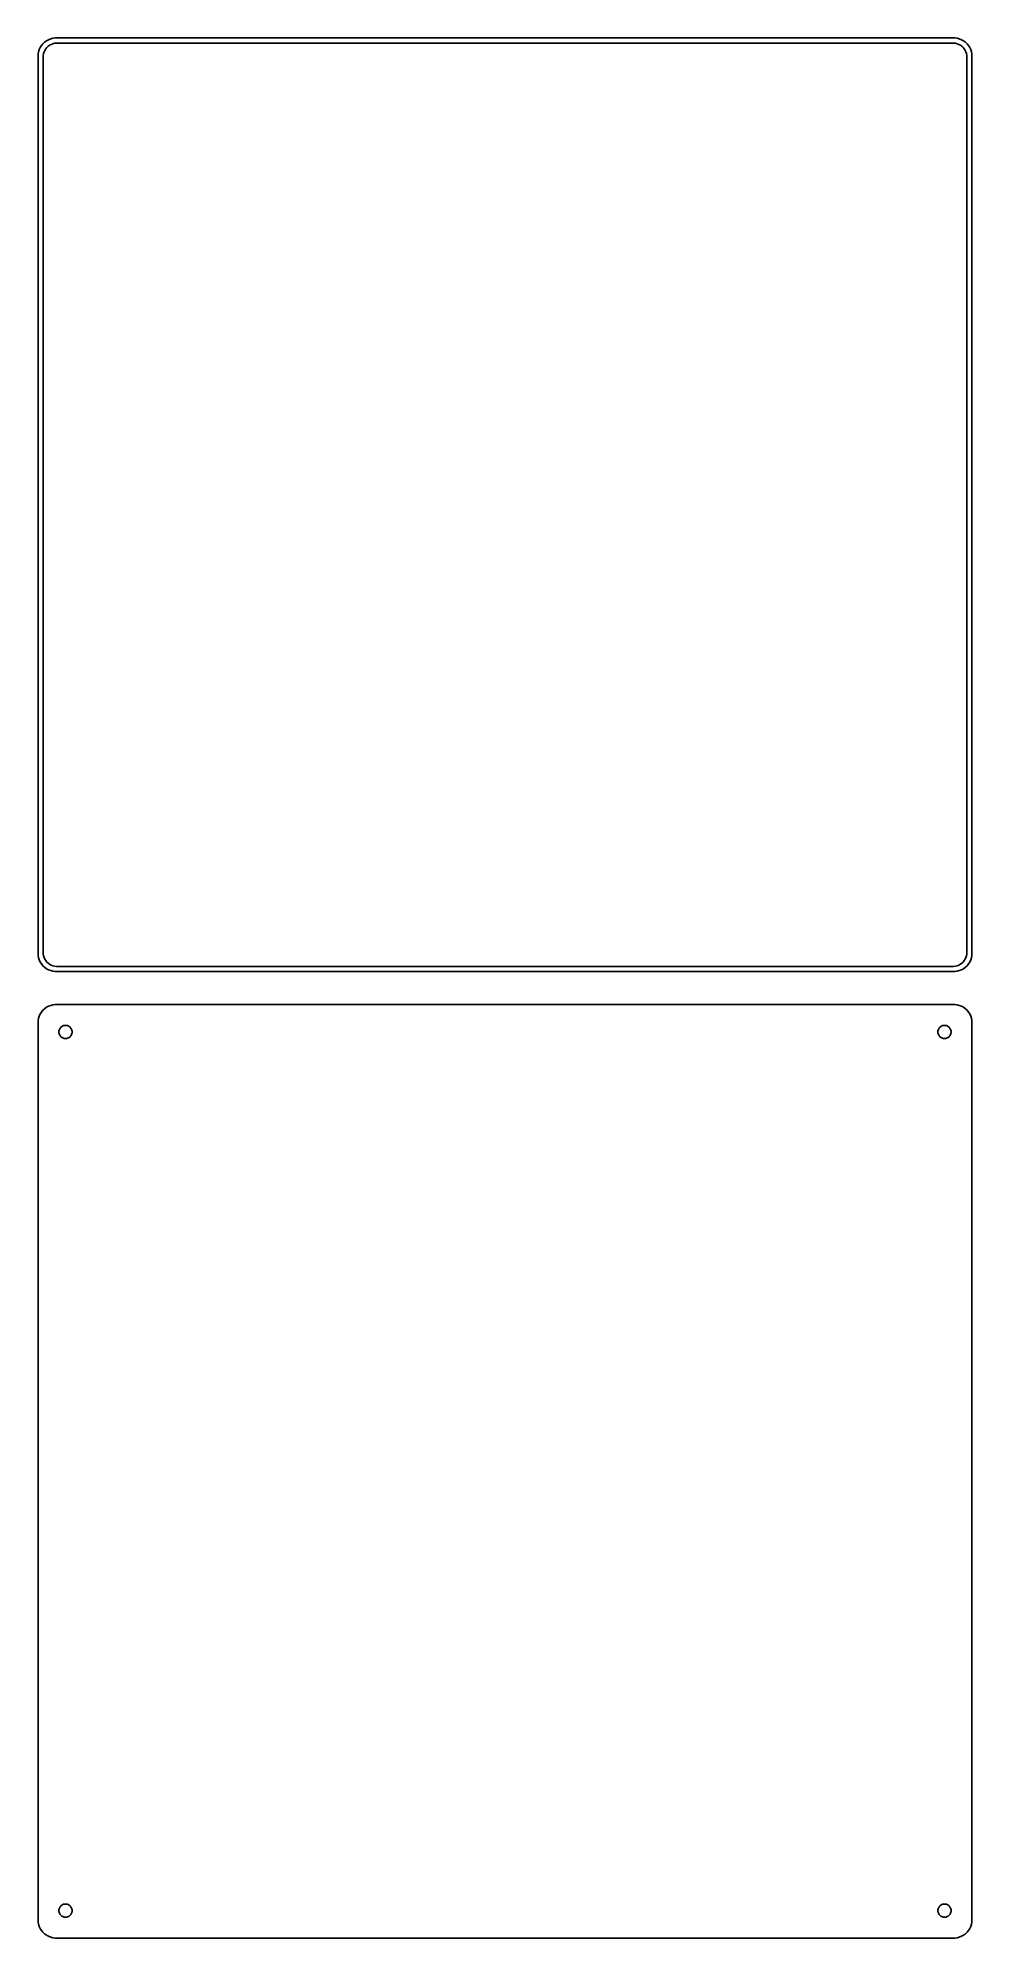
# Model space of a CAD drawing. Header units: metres. Extents: x -128 to 128, y 137 to 655.
import ezdxf

# ---------------------------------------------------------------- set-up
doc = ezdxf.new("R2010")
doc.units = ezdxf.units.M

msp = doc.modelspace()

# ---------------------------------------------------------------- linework, layer by layer
for p, q in [((-126.145, 653.923), (-126.545, 653.439)), ((-125.687, 654.353), (-126.145, 653.923)), ((-125.179, 654.722), (-125.687, 654.353)), ((-124.629, 655.024), (-125.179, 654.722)), ((-124.045, 655.255), (-124.629, 655.024)), ((-123.437, 655.411), (-124.045, 655.255)), ((-123.898, 653.751), (-123.446, 653.93)), ((-123.446, 653.93), (-122.975, 654.051)), ((-122.814, 655.49), (-123.437, 655.411)), ((-122.975, 654.051), (-122.493, 654.112)), ((122.814, 655.49), (-122.814, 655.49)), ((-122.493, 654.112), (122.493, 654.112)), ((122.493, 654.112), (122.975, 654.051)), ((123.437, 655.411), (122.814, 655.49)), ((122.975, 654.051), (123.446, 653.93)), ((124.045, 655.255), (123.437, 655.411)), ((123.446, 653.93), (123.898, 653.751)), ((124.629, 655.024), (124.045, 655.255)), ((125.179, 654.722), (124.629, 655.024)), ((125.687, 654.353), (125.179, 654.722)), ((126.145, 653.923), (125.687, 654.353)), ((126.545, 653.439), (126.145, 653.923)), ((-127.461, 651.127), (-127.5, 650.5)), ((-127.5, 650.5), (-127.5, 405.5)), ((-127.343, 651.743), (-127.461, 651.127)), ((-127.149, 652.341), (-127.343, 651.743)), ((-126.882, 652.909), (-127.149, 652.341)), ((-126.545, 653.439), (-126.882, 652.909)), ((-126.119, 650.25), (-126.089, 650.735)), ((-126.119, 405.75), (-126.119, 650.25)), ((-126.089, 650.735), (-125.998, 651.212)), ((-125.998, 651.212), (-125.848, 651.674)), ((-125.848, 651.674), (-125.641, 652.114)), ((-125.641, 652.114), (-125.38, 652.524)), ((-125.38, 652.524), (-125.071, 652.899)), ((-125.071, 652.899), (-124.716, 653.231)), ((-124.716, 653.231), (-124.323, 653.517)), ((-124.323, 653.517), (-123.898, 653.751)), ((123.898, 653.751), (124.323, 653.517)), ((124.323, 653.517), (124.716, 653.231)), ((124.716, 653.231), (125.071, 652.899)), ((125.071, 652.899), (125.38, 652.524)), ((125.38, 652.524), (125.641, 652.114)), ((125.641, 652.114), (125.848, 651.674)), ((125.848, 651.674), (125.998, 651.212)), ((125.998, 651.212), (126.089, 650.735)), ((126.089, 650.735), (126.119, 650.25)), ((126.119, 650.25), (126.119, 405.75)), ((126.882, 652.909), (126.545, 653.439)), ((127.149, 652.341), (126.882, 652.909)), ((127.343, 651.743), (127.149, 652.341)), ((127.461, 651.127), (127.343, 651.743)), ((127.5, 650.5), (127.461, 651.127)), ((127.5, 405.5), (127.5, 650.5)), ((-127.5, 405.5), (-127.461, 404.873)), ((-127.461, 404.873), (-127.343, 404.257)), ((-126.089, 405.265), (-126.119, 405.75)), ((-125.998, 404.788), (-126.089, 405.265)), ((126.089, 405.265), (125.998, 404.788)), ((126.119, 405.75), (126.089, 405.265)), ((127.343, 404.257), (127.461, 404.873)), ((127.461, 404.873), (127.5, 405.5)), ((-127.343, 404.257), (-127.149, 403.659)), ((-127.149, 403.659), (-126.882, 403.091)), ((-126.882, 403.091), (-126.545, 402.561)), ((-126.545, 402.561), (-126.145, 402.077)), ((-126.145, 402.077), (-125.687, 401.647)), ((-125.848, 404.326), (-125.998, 404.788)), ((-125.641, 403.886), (-125.848, 404.326)), ((-125.687, 401.647), (-125.179, 401.278)), ((-125.38, 403.476), (-125.641, 403.886)), ((-125.071, 403.101), (-125.38, 403.476)), ((-125.179, 401.278), (-124.629, 400.976)), ((-124.716, 402.769), (-125.071, 403.101)), ((-124.323, 402.483), (-124.716, 402.769)), ((-124.629, 400.976), (-124.045, 400.745)), ((-123.898, 402.249), (-124.323, 402.483)), ((-124.045, 400.745), (-123.437, 400.589)), ((-123.446, 402.07), (-123.898, 402.249)), ((-122.975, 401.949), (-123.446, 402.07)), ((-123.437, 400.589), (-122.814, 400.51)), ((-122.493, 401.888), (-122.975, 401.949)), ((-122.814, 400.51), (122.814, 400.51)), ((122.493, 401.888), (-122.493, 401.888)), ((122.975, 401.949), (122.493, 401.888)), ((122.814, 400.51), (123.437, 400.589)), ((123.446, 402.07), (122.975, 401.949)), ((123.437, 400.589), (124.045, 400.745)), ((123.898, 402.249), (123.446, 402.07)), ((124.323, 402.483), (123.898, 402.249)), ((124.045, 400.745), (124.629, 400.976)), ((124.716, 402.769), (124.323, 402.483)), ((124.629, 400.976), (125.179, 401.278)), ((125.071, 403.101), (124.716, 402.769)), ((125.38, 403.476), (125.071, 403.101)), ((125.179, 401.278), (125.687, 401.647)), ((125.641, 403.886), (125.38, 403.476)), ((125.848, 404.326), (125.641, 403.886)), ((125.687, 401.647), (126.145, 402.077)), ((125.998, 404.788), (125.848, 404.326)), ((126.145, 402.077), (126.545, 402.561)), ((126.545, 402.561), (126.882, 403.091)), ((126.882, 403.091), (127.149, 403.659)), ((127.149, 403.659), (127.343, 404.257)), ((-126.545, 389.439), (-126.882, 388.909)), ((-126.145, 389.923), (-126.545, 389.439)), ((-125.687, 390.353), (-126.145, 389.923)), ((-125.179, 390.722), (-125.687, 390.353)), ((-124.629, 391.024), (-125.179, 390.722)), ((-124.045, 391.255), (-124.629, 391.024)), ((-123.437, 391.411), (-124.045, 391.255)), ((-122.814, 391.49), (-123.437, 391.411)), ((122.814, 391.49), (-122.814, 391.49)), ((123.437, 391.411), (122.814, 391.49)), ((124.045, 391.255), (123.437, 391.411)), ((124.629, 391.024), (124.045, 391.255)), ((125.179, 390.722), (124.629, 391.024)), ((125.687, 390.353), (125.179, 390.722)), ((126.145, 389.923), (125.687, 390.353)), ((126.545, 389.439), (126.145, 389.923)), ((126.882, 388.909), (126.545, 389.439)), ((-127.461, 387.127), (-127.5, 386.5)), ((-127.5, 386.5), (-127.5, 141.5)), ((-127.343, 387.743), (-127.461, 387.127)), ((-127.149, 388.341), (-127.343, 387.743)), ((-126.882, 388.909), (-127.149, 388.341)), ((-121.8, 384), (-121.786, 384.226)), ((-121.786, 384.226), (-121.743, 384.448)), ((-121.743, 384.448), (-121.674, 384.663)), ((-121.674, 384.663), (-121.577, 384.867)), ((-121.577, 384.867), (-121.456, 385.058)), ((-121.456, 385.058), (-121.312, 385.232)), ((-121.312, 385.232), (-121.147, 385.387)), ((-121.147, 385.387), (-120.964, 385.52)), ((-120.964, 385.52), (-120.766, 385.629)), ((-120.766, 385.629), (-120.556, 385.712)), ((-120.556, 385.712), (-120.337, 385.768)), ((-120.337, 385.768), (-120.113, 385.796)), ((-120.113, 385.796), (-119.887, 385.796)), ((-119.887, 385.796), (-119.663, 385.768)), ((-119.663, 385.768), (-119.444, 385.712)), ((-119.444, 385.712), (-119.234, 385.629)), ((-119.234, 385.629), (-119.036, 385.52)), ((-119.036, 385.52), (-118.853, 385.387)), ((-118.853, 385.387), (-118.688, 385.232)), ((-118.688, 385.232), (-118.544, 385.058)), ((-118.544, 385.058), (-118.423, 384.867)), ((-118.423, 384.867), (-118.326, 384.663)), ((-118.326, 384.663), (-118.257, 384.448)), ((-118.257, 384.448), (-118.214, 384.226)), ((-118.214, 384.226), (-118.2, 384)), ((118.2, 384), (118.214, 384.226)), ((118.214, 384.226), (118.257, 384.448)), ((118.257, 384.448), (118.326, 384.663)), ((118.326, 384.663), (118.423, 384.867)), ((118.423, 384.867), (118.544, 385.058)), ((118.544, 385.058), (118.688, 385.232)), ((118.688, 385.232), (118.853, 385.387)), ((118.853, 385.387), (119.036, 385.52)), ((119.036, 385.52), (119.234, 385.629)), ((119.234, 385.629), (119.444, 385.712)), ((119.444, 385.712), (119.663, 385.768)), ((119.663, 385.768), (119.887, 385.796)), ((119.887, 385.796), (120.113, 385.796)), ((120.113, 385.796), (120.337, 385.768)), ((120.337, 385.768), (120.556, 385.712)), ((120.556, 385.712), (120.766, 385.629)), ((120.766, 385.629), (120.964, 385.52)), ((120.964, 385.52), (121.147, 385.387)), ((121.147, 385.387), (121.312, 385.232)), ((121.312, 385.232), (121.456, 385.058)), ((121.456, 385.058), (121.577, 384.867)), ((121.577, 384.867), (121.674, 384.663)), ((121.674, 384.663), (121.743, 384.448)), ((121.743, 384.448), (121.786, 384.226)), ((121.786, 384.226), (121.8, 384)), ((127.149, 388.341), (126.882, 388.909)), ((127.343, 387.743), (127.149, 388.341)), ((127.461, 387.127), (127.343, 387.743)), ((127.5, 386.5), (127.461, 387.127)), ((127.5, 141.5), (127.5, 386.5)), ((-121.786, 383.774), (-121.8, 384)), ((-121.743, 383.552), (-121.786, 383.774)), ((-121.674, 383.337), (-121.743, 383.552)), ((-121.577, 383.133), (-121.674, 383.337)), ((-121.456, 382.942), (-121.577, 383.133)), ((-121.312, 382.768), (-121.456, 382.942)), ((-121.147, 382.613), (-121.312, 382.768)), ((-120.964, 382.48), (-121.147, 382.613)), ((-120.766, 382.371), (-120.964, 382.48)), ((-120.556, 382.288), (-120.766, 382.371)), ((-120.337, 382.232), (-120.556, 382.288)), ((-120.113, 382.204), (-120.337, 382.232)), ((-119.887, 382.204), (-120.113, 382.204)), ((-119.663, 382.232), (-119.887, 382.204)), ((-119.444, 382.288), (-119.663, 382.232)), ((-119.234, 382.371), (-119.444, 382.288)), ((-119.036, 382.48), (-119.234, 382.371)), ((-118.853, 382.613), (-119.036, 382.48)), ((-118.688, 382.768), (-118.853, 382.613)), ((-118.544, 382.942), (-118.688, 382.768)), ((-118.423, 383.133), (-118.544, 382.942)), ((-118.326, 383.337), (-118.423, 383.133)), ((-118.257, 383.552), (-118.326, 383.337)), ((-118.214, 383.774), (-118.257, 383.552)), ((-118.2, 384), (-118.214, 383.774)), ((118.214, 383.774), (118.2, 384)), ((118.257, 383.552), (118.214, 383.774)), ((118.326, 383.337), (118.257, 383.552)), ((118.423, 383.133), (118.326, 383.337)), ((118.544, 382.942), (118.423, 383.133)), ((118.688, 382.768), (118.544, 382.942)), ((118.853, 382.613), (118.688, 382.768)), ((119.036, 382.48), (118.853, 382.613)), ((119.234, 382.371), (119.036, 382.48)), ((119.444, 382.288), (119.234, 382.371)), ((119.663, 382.232), (119.444, 382.288)), ((119.887, 382.204), (119.663, 382.232)), ((120.113, 382.204), (119.887, 382.204)), ((120.337, 382.232), (120.113, 382.204)), ((120.556, 382.288), (120.337, 382.232)), ((120.766, 382.371), (120.556, 382.288)), ((120.964, 382.48), (120.766, 382.371)), ((121.147, 382.613), (120.964, 382.48)), ((121.312, 382.768), (121.147, 382.613)), ((121.456, 382.942), (121.312, 382.768)), ((121.577, 383.133), (121.456, 382.942)), ((121.674, 383.337), (121.577, 383.133)), ((121.743, 383.552), (121.674, 383.337)), ((121.786, 383.774), (121.743, 383.552)), ((121.8, 384), (121.786, 383.774)), ((-121.312, 145.232), (-121.147, 145.387)), ((-121.147, 145.387), (-120.964, 145.52)), ((-120.964, 145.52), (-120.766, 145.629)), ((-120.766, 145.629), (-120.556, 145.712)), ((-120.556, 145.712), (-120.337, 145.768)), ((-120.337, 145.768), (-120.113, 145.796)), ((-120.113, 145.796), (-119.887, 145.796)), ((-119.887, 145.796), (-119.663, 145.768)), ((-119.663, 145.768), (-119.444, 145.712)), ((-119.444, 145.712), (-119.234, 145.629)), ((-119.234, 145.629), (-119.036, 145.52)), ((-119.036, 145.52), (-118.853, 145.387)), ((-118.853, 145.387), (-118.688, 145.232)), ((118.688, 145.232), (118.853, 145.387)), ((118.853, 145.387), (119.036, 145.52)), ((119.036, 145.52), (119.234, 145.629)), ((119.234, 145.629), (119.444, 145.712)), ((119.444, 145.712), (119.663, 145.768)), ((119.663, 145.768), (119.887, 145.796)), ((119.887, 145.796), (120.113, 145.796)), ((120.113, 145.796), (120.337, 145.768)), ((120.337, 145.768), (120.556, 145.712)), ((120.556, 145.712), (120.766, 145.629)), ((120.766, 145.629), (120.964, 145.52)), ((120.964, 145.52), (121.147, 145.387)), ((121.147, 145.387), (121.312, 145.232)), ((-127.5, 141.5), (-127.461, 140.873)), ((-127.461, 140.873), (-127.343, 140.257)), ((-127.343, 140.257), (-127.149, 139.659)), ((-121.8, 144), (-121.786, 144.226)), ((-121.786, 143.774), (-121.8, 144)), ((-121.786, 144.226), (-121.743, 144.448)), ((-121.743, 143.552), (-121.786, 143.774)), ((-121.743, 144.448), (-121.674, 144.663)), ((-121.674, 143.337), (-121.743, 143.552)), ((-121.674, 144.663), (-121.577, 144.867)), ((-121.577, 143.133), (-121.674, 143.337)), ((-121.577, 144.867), (-121.456, 145.058)), ((-121.456, 142.942), (-121.577, 143.133)), ((-121.456, 145.058), (-121.312, 145.232)), ((-121.312, 142.768), (-121.456, 142.942)), ((-121.147, 142.613), (-121.312, 142.768)), ((-120.964, 142.48), (-121.147, 142.613)), ((-120.766, 142.371), (-120.964, 142.48)), ((-120.556, 142.288), (-120.766, 142.371)), ((-120.337, 142.232), (-120.556, 142.288)), ((-120.113, 142.204), (-120.337, 142.232)), ((-119.887, 142.204), (-120.113, 142.204)), ((-119.663, 142.232), (-119.887, 142.204)), ((-119.444, 142.288), (-119.663, 142.232)), ((-119.234, 142.371), (-119.444, 142.288)), ((-119.036, 142.48), (-119.234, 142.371)), ((-118.853, 142.613), (-119.036, 142.48)), ((-118.688, 142.768), (-118.853, 142.613)), ((-118.688, 145.232), (-118.544, 145.058)), ((-118.544, 142.942), (-118.688, 142.768)), ((-118.544, 145.058), (-118.423, 144.867)), ((-118.423, 143.133), (-118.544, 142.942)), ((-118.423, 144.867), (-118.326, 144.663)), ((-118.326, 143.337), (-118.423, 143.133)), ((-118.326, 144.663), (-118.257, 144.448)), ((-118.257, 143.552), (-118.326, 143.337)), ((-118.257, 144.448), (-118.214, 144.226)), ((-118.214, 143.774), (-118.257, 143.552)), ((-118.214, 144.226), (-118.2, 144)), ((-118.2, 144), (-118.214, 143.774)), ((118.2, 144), (118.214, 144.226)), ((118.214, 143.774), (118.2, 144)), ((118.214, 144.226), (118.257, 144.448)), ((118.257, 143.552), (118.214, 143.774)), ((118.257, 144.448), (118.326, 144.663)), ((118.326, 143.337), (118.257, 143.552)), ((118.326, 144.663), (118.423, 144.867)), ((118.423, 143.133), (118.326, 143.337)), ((118.423, 144.867), (118.544, 145.058)), ((118.544, 142.942), (118.423, 143.133)), ((118.544, 145.058), (118.688, 145.232)), ((118.688, 142.768), (118.544, 142.942)), ((118.853, 142.613), (118.688, 142.768)), ((119.036, 142.48), (118.853, 142.613)), ((119.234, 142.371), (119.036, 142.48)), ((119.444, 142.288), (119.234, 142.371)), ((119.663, 142.232), (119.444, 142.288)), ((119.887, 142.204), (119.663, 142.232)), ((120.113, 142.204), (119.887, 142.204)), ((120.337, 142.232), (120.113, 142.204)), ((120.556, 142.288), (120.337, 142.232)), ((120.766, 142.371), (120.556, 142.288)), ((120.964, 142.48), (120.766, 142.371)), ((121.147, 142.613), (120.964, 142.48)), ((121.312, 142.768), (121.147, 142.613)), ((121.312, 145.232), (121.456, 145.058)), ((121.456, 142.942), (121.312, 142.768)), ((121.456, 145.058), (121.577, 144.867)), ((121.577, 143.133), (121.456, 142.942)), ((121.577, 144.867), (121.674, 144.663)), ((121.674, 143.337), (121.577, 143.133)), ((121.674, 144.663), (121.743, 144.448)), ((121.743, 143.552), (121.674, 143.337)), ((121.743, 144.448), (121.786, 144.226)), ((121.786, 143.774), (121.743, 143.552)), ((121.786, 144.226), (121.8, 144)), ((121.8, 144), (121.786, 143.774)), ((127.149, 139.659), (127.343, 140.257)), ((127.343, 140.257), (127.461, 140.873)), ((127.461, 140.873), (127.5, 141.5)), ((-127.149, 139.659), (-126.882, 139.091)), ((-126.882, 139.091), (-126.545, 138.561)), ((-126.545, 138.561), (-126.145, 138.077)), ((-126.145, 138.077), (-125.687, 137.647)), ((-125.687, 137.647), (-125.179, 137.278)), ((-125.179, 137.278), (-124.629, 136.976)), ((-124.629, 136.976), (-124.045, 136.745)), ((-124.045, 136.745), (-123.437, 136.589)), ((-123.437, 136.589), (-122.814, 136.51)), ((-122.814, 136.51), (122.814, 136.51)), ((122.814, 136.51), (123.437, 136.589)), ((123.437, 136.589), (124.045, 136.745)), ((124.045, 136.745), (124.629, 136.976)), ((124.629, 136.976), (125.179, 137.278)), ((125.179, 137.278), (125.687, 137.647)), ((125.687, 137.647), (126.145, 138.077)), ((126.145, 138.077), (126.545, 138.561)), ((126.545, 138.561), (126.882, 139.091)), ((126.882, 139.091), (127.149, 139.659))]:
    msp.add_line(p, q)

doc.saveas('drawing.dxf')
